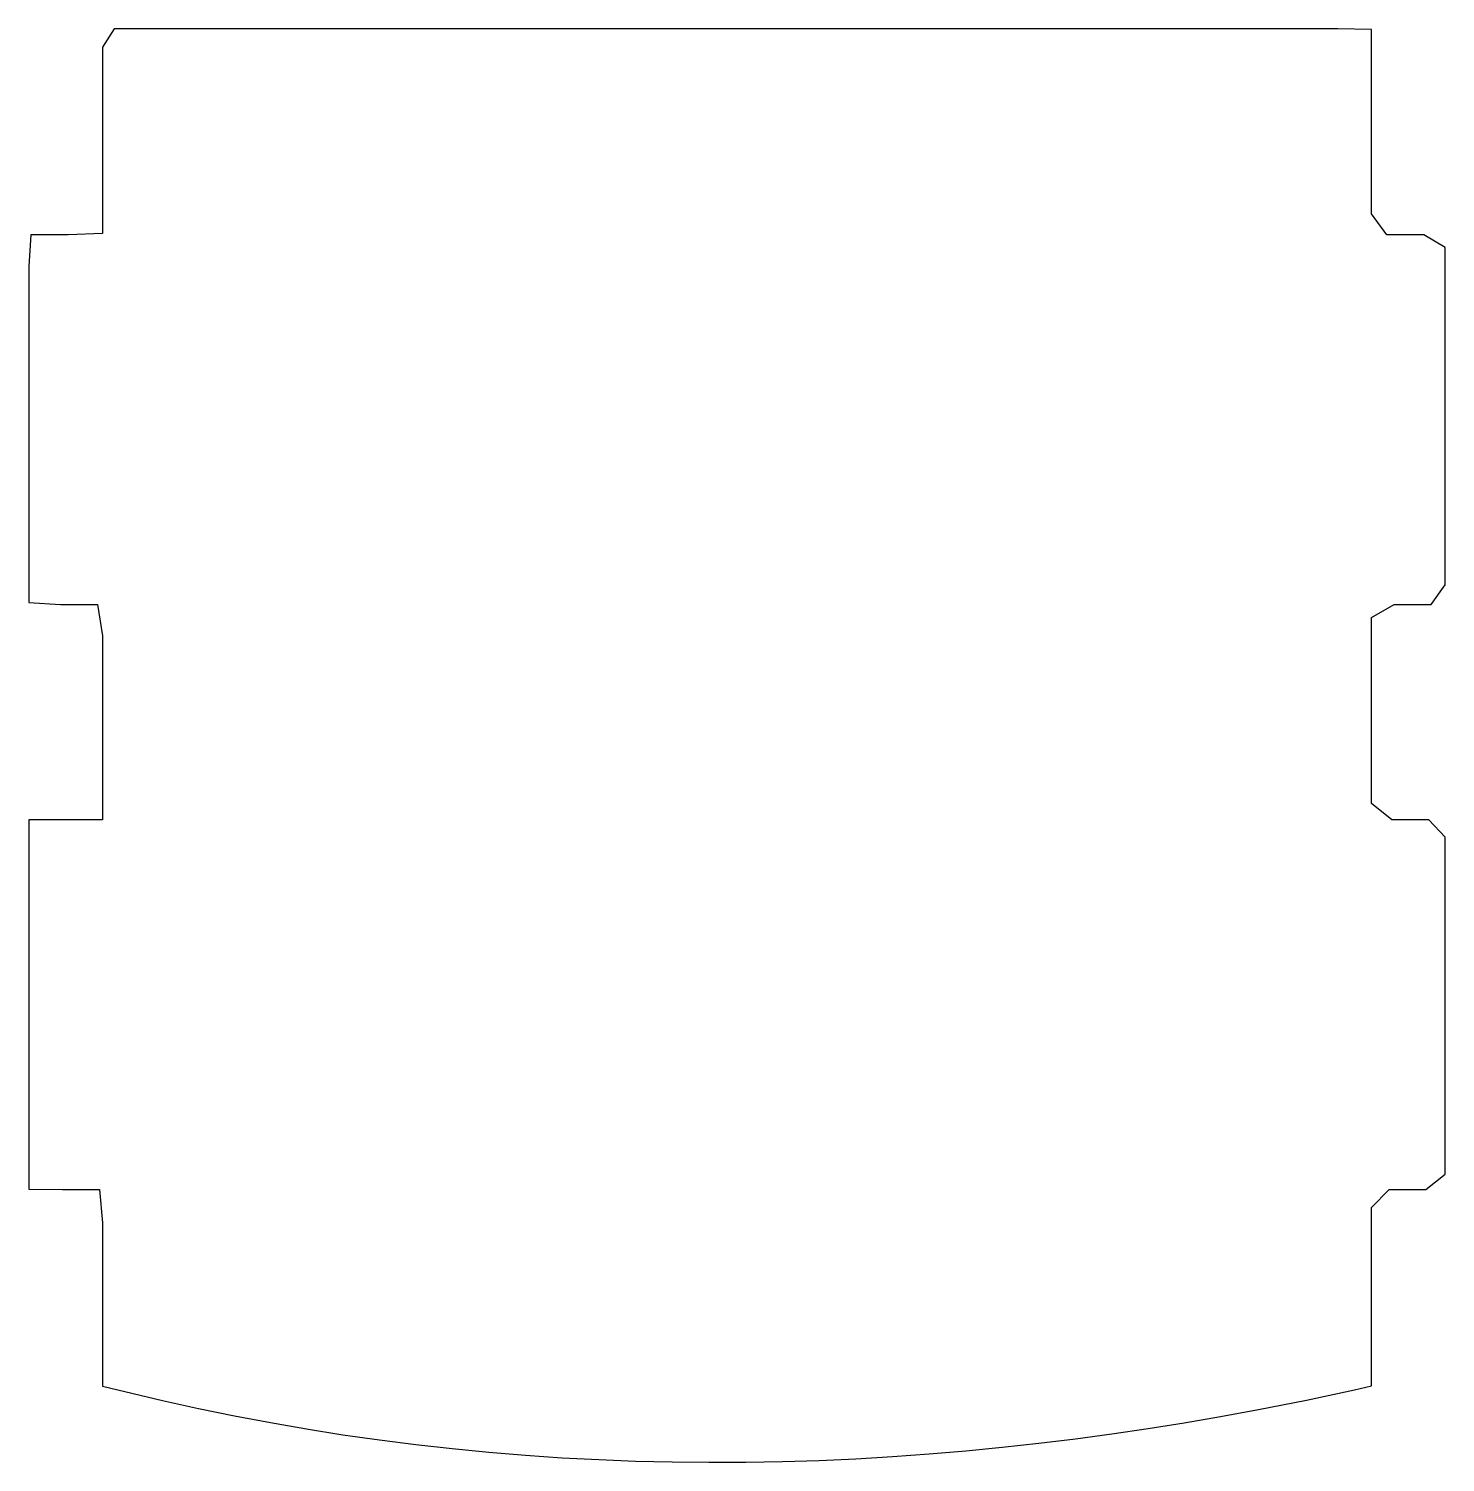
# Model space of a CAD drawing. Header units: metres. Extents: x -78 to 49, y -38 to 42.
# Drawn here: x -71.86 to -43.13, y -38.36 to -9.29 of the extents above; entities that cross this region are included whole.
import ezdxf

# ---------------------------------------------------------------- set-up
doc = ezdxf.new("R2010")
doc.units = ezdxf.units.M

msp = doc.modelspace()

# ---------------------------------------------------------------- linework, layer by layer
at = {"layer": 'LAYER_1'}
msp.add_polyline3d([(-70.36429, -25.32999, 0), (-71.109281, -25.32999, 0), (-71.863301, -25.32999, 0), (-71.86414, -26.012953, 0), (-71.86414, -26.790202, 0), (-71.86414, -27.538637, 0), (-71.86414, -28.292616, 0), (-71.86414, -29.045256, 0), (-71.86414, -29.805073, 0), (-71.86414, -30.53927, 0), (-71.86414, -31.317692, 0), (-71.86414, -32.079388, 0), (-71.86414, -32.82564, 0), (-71.175779, -32.82999, 0), (-70.424469, -32.82999, 0), (-70.36429, -33.507767, 0), (-70.36429, -34.258164, 0), (-70.36429, -35.006318, 0), (-70.36429, -35.757144, 0), (-70.36429, -36.526937, 0), (-70.36429, -36.817765, 0), (-69.150995, -37.111481, 0), (-68.421071, -37.272495, 0), (-67.691146, -37.421977, 0), (-66.96122, -37.560033, 0), (-66.228444, -37.687241, 0), (-65.490163, -37.803977, 0), (-64.751882, -37.90935, 0), (-64.0136, -38.003469, 0), (-63.275318, -38.086446, 0), (-62.532232, -38.15882, 0), (-61.78893, -38.220144, 0), (-61.045628, -38.270507, 0), (-60.302325, -38.310021, 0), (-59.557884, -38.338833, 0), (-58.812691, -38.357, 0), (-58.067498, -38.3646, 0), (-57.322305, -38.361745, 0), (-56.577349, -38.348554, 0), (-55.833071, -38.325166, 0), (-55.088793, -38.291686, 0), (-54.344514, -38.248226, 0), (-53.600235, -38.194898, 0), (-52.858975, -38.132091, 0), (-52.11801, -38.059748, 0), (-51.377046, -37.977958, 0), (-50.636081, -37.886832, 0), (-49.897976, -37.786884, 0), (-49.162281, -37.678261, 0), (-48.426587, -37.560761, 0), (-47.690892, -37.43449, 0), (-46.921371, -37.293148, 0), (-45.949203, -37.101229, 0), (-44.977035, -36.894633, 0), (-44.63294, -36.811028, 0), (-44.63294, -36.222116, 0), (-44.63294, -35.460955, 0), (-44.63294, -34.710112, 0), (-44.63294, -33.96072, 0), (-44.63294, -33.198038, 0), (-44.27482, -32.82999, 0), (-43.525379, -32.82999, 0), (-43.13294, -32.522836, 0), (-43.13294, -31.759417, 0), (-43.13294, -30.985924, 0), (-43.13294, -30.236963, 0), (-43.13294, -29.480355, 0), (-43.13294, -28.73156, 0), (-43.13294, -27.967784, 0), (-43.13294, -27.239118, 0), (-43.13294, -26.456889, 0), (-43.13294, -25.68659, 0), (-43.467404, -25.32999, 0), (-44.216275, -25.32999, 0), (-44.63294, -25.004863, 0), (-44.63294, -24.250356, 0), (-44.63294, -23.499124, 0), (-44.63294, -22.752812, 0), (-44.63294, -22.006632, 0), (-44.63294, -21.230048, 0), (-44.172967, -20.96764, 0), (-43.417104, -20.96764, 0), (-43.13294, -20.56363, 0), (-43.13294, -19.797533, 0), (-43.13294, -19.018262, 0), (-43.13294, -18.281617, 0), (-43.13294, -17.519312, 0), (-43.13294, -16.771101, 0), (-43.13294, -16.009916, 0), (-43.13294, -15.270704, 0), (-43.13294, -14.491795, 0), (-43.13294, -13.723976, 0), (-43.569037, -13.46764, 0), (-44.317385, -13.46764, 0), (-44.63294, -13.03898, 0), (-44.63294, -12.290155, 0), (-44.63294, -11.539277, 0), (-44.63294, -10.79065, 0), (-44.63294, -10.035726, 0), (-44.63294, -9.303381, 0), (-45.316133, -9.28564, 0), (-45.919302, -9.28564, 0), (-46.685536, -9.28564, 0), (-47.597819, -9.28564, 0), (-48.272347, -9.28564, 0), (-48.972528, -9.28564, 0), (-49.716226, -9.28564, 0), (-50.499023, -9.28564, 0), (-51.316501, -9.28564, 0), (-52.054616, -9.28564, 0), (-52.776642, -9.28564, 0), (-53.514381, -9.28564, 0), (-54.265294, -9.28564, 0), (-55.026844, -9.28564, 0), (-55.796493, -9.28564, 0), (-56.55743, -9.28564, 0), (-57.308286, -9.28564, 0), (-58.059719, -9.28564, 0), (-58.809449, -9.28564, 0), (-59.555197, -9.28564, 0), (-60.294682, -9.28564, 0), (-61.030332, -9.28564, 0), (-61.823115, -9.28564, 0), (-62.599685, -9.28564, 0), (-63.356992, -9.28564, 0), (-64.091984, -9.28564, 0), (-64.801611, -9.28564, 0), (-65.525842, -9.28564, 0), (-66.373756, -9.28564, 0), (-67.159436, -9.28564, 0), (-67.875855, -9.28564, 0), (-68.51599, -9.28564, 0), (-69.445589, -9.28564, 0), (-70.130532, -9.28564, 0), (-70.36429, -9.659976, 0), (-70.36429, -10.431089, 0), (-70.36429, -11.176549, 0), (-70.36429, -11.923999, 0), (-70.36429, -12.66942, 0), (-70.36429, -13.43876, 0), (-71.061902, -13.46764, 0), (-71.820299, -13.46764, 0), (-71.86419, -14.100379, 0), (-71.86419, -14.868708, 0), (-71.86419, -15.645693, 0), (-71.86419, -16.379406, 0), (-71.86419, -17.139721, 0), (-71.86419, -17.892372, 0), (-71.86419, -18.64367, 0), (-71.86419, -19.398071, 0), (-71.86419, -20.172388, 0), (-71.86419, -20.92361, 0), (-71.220616, -20.96764, 0), (-70.465891, -20.96764, 0), (-70.36429, -21.598436, 0), (-70.36429, -22.348011, 0), (-70.36429, -23.093531, 0), (-70.36429, -23.842818, 0), (-70.36429, -24.590902, 0), (-70.36429, -25.32999, 0)], dxfattribs=at)

doc.saveas('drawing.dxf')
